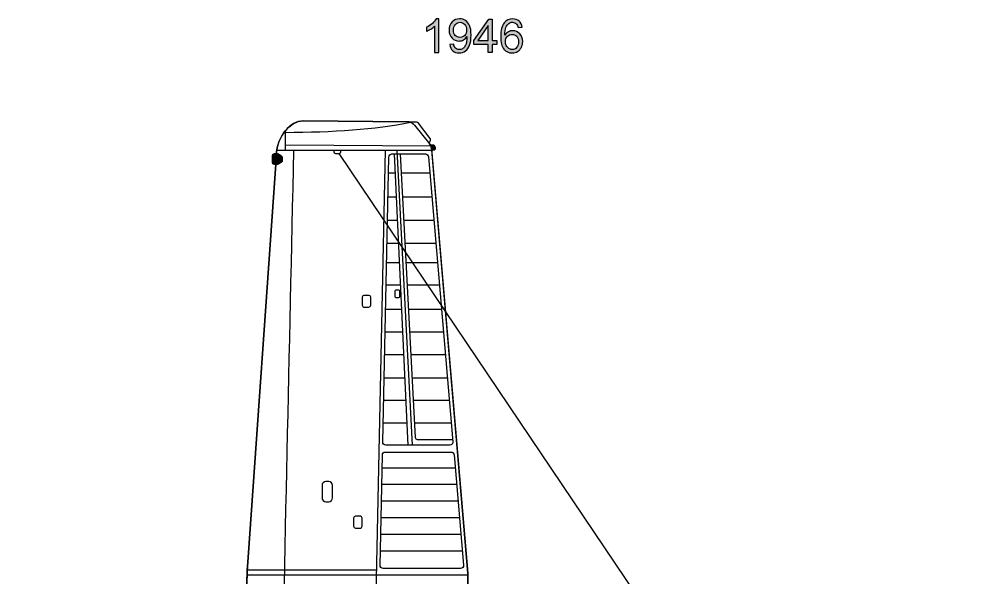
# Model space of a CAD drawing. Extents: x 65 to 351, y 40 to 244.
# Drawn here: x 104.8 to 183.5, y 150.7 to 197.2 of the extents above; entities that cross this region are included whole.
import ezdxf

# ---------------------------------------------------------------- set-up
doc = ezdxf.new("R2010")
doc.units = 0
doc.header["$MEASUREMENT"] = 0
doc.layers.add('4-VIEW', color=7, linetype='CONTINUOUS')
doc.layers.add('SOLIDS', color=7, linetype='CONTINUOUS')

# ---------------------------------------------------------------- blocks, each defined once
blk = doc.blocks.new('BLOCK_4')
at = {"layer": '4-VIEW'}
h = blk.add_hatch(color=7, dxfattribs=at)
h.dxf.hatch_style = 2
edge = h.paths.add_edge_path()
edge.add_spline(control_points=[(139.822, 194.394), (139.822, 194.394), (139.481, 194.394), (139.481, 194.394), (139.481, 194.394), (139.481, 196.568), (139.481, 196.568), (139.399, 196.489), (139.291, 196.411), (139.158, 196.333), (139.025, 196.254), (138.905, 196.196), (138.799, 196.157), (138.799, 196.157), (138.799, 196.486), (138.799, 196.486), (138.989, 196.576), (139.156, 196.684), (139.299, 196.812), (139.442, 196.94), (139.543, 197.063), (139.602, 197.183), (139.602, 197.183), (139.822, 197.183), (139.822, 197.183), (139.822, 197.183), (139.822, 194.394), (139.822, 194.394)], knot_values=[0, 0, 0, 0, 1, 1, 1, 2, 2, 2, 3, 3, 3, 4, 4, 4, 5, 5, 5, 6, 6, 6, 7, 7, 7, 8, 8, 8, 9, 9, 9, 9], degree=3, periodic=1)
h = blk.add_hatch(color=7, dxfattribs=at)
h.dxf.hatch_style = 2
edge = h.paths.add_edge_path()
edge.add_spline(control_points=[(140.747, 195.037), (140.747, 195.037), (141.074, 195.067), (141.074, 195.067), (141.102, 194.913), (141.155, 194.801), (141.234, 194.732), (141.312, 194.662), (141.412, 194.627), (141.535, 194.627), (141.64, 194.627), (141.732, 194.651), (141.81, 194.699), (141.89, 194.747), (141.954, 194.812), (142.005, 194.892), (142.055, 194.972), (142.098, 195.08), (142.132, 195.217), (142.166, 195.353), (142.183, 195.492), (142.183, 195.634), (142.183, 195.649), (142.182, 195.671), (142.181, 195.702), (142.113, 195.593), (142.02, 195.505), (141.901, 195.438), (141.783, 195.37), (141.655, 195.336), (141.518, 195.336), (141.288, 195.336), (141.093, 195.419), (140.934, 195.586), (140.775, 195.753), (140.695, 195.973), (140.695, 196.246), (140.695, 196.527), (140.778, 196.754), (140.945, 196.926), (141.111, 197.098), (141.319, 197.183), (141.569, 197.183), (141.75, 197.183), (141.915, 197.135), (142.064, 197.038), (142.214, 196.94), (142.328, 196.802), (142.405, 196.622), (142.483, 196.442), (142.522, 196.181), (142.522, 195.84), (142.522, 195.485), (142.483, 195.203), (142.406, 194.992), (142.329, 194.782), (142.215, 194.622), (142.063, 194.512), (141.91, 194.402), (141.732, 194.347), (141.527, 194.347), (141.31, 194.347), (141.132, 194.407), (140.995, 194.528), (140.857, 194.649), (140.774, 194.818), (140.747, 195.037)], knot_values=[0, 0, 0, 0, 1, 1, 1, 2, 2, 2, 3, 3, 3, 4, 4, 4, 5, 5, 5, 6, 6, 6, 7, 7, 7, 8, 8, 8, 9, 9, 9, 10, 10, 10, 11, 11, 11, 12, 12, 12, 13, 13, 13, 14, 14, 14, 15, 15, 15, 16, 16, 16, 17, 17, 17, 18, 18, 18, 19, 19, 19, 20, 20, 20, 21, 21, 21, 22, 22, 22, 22], degree=3, periodic=1)
edge = h.paths.add_edge_path()
edge.add_spline(control_points=[(142.143, 196.263), (142.143, 196.458), (142.091, 196.614), (141.987, 196.729), (141.882, 196.844), (141.757, 196.901), (141.611, 196.901), (141.459, 196.901), (141.327, 196.839), (141.215, 196.715), (141.102, 196.592), (141.046, 196.431), (141.046, 196.234), (141.046, 196.057), (141.099, 195.914), (141.206, 195.803), (141.313, 195.693), (141.445, 195.637), (141.601, 195.637), (141.759, 195.637), (141.889, 195.693), (141.991, 195.803), (142.092, 195.914), (142.143, 196.067), (142.143, 196.263)], knot_values=[0, 0, 0, 0, 1, 1, 1, 2, 2, 2, 3, 3, 3, 4, 4, 4, 5, 5, 5, 6, 6, 6, 7, 7, 7, 8, 8, 8, 8], degree=3, periodic=1)
h = blk.add_hatch(color=7, dxfattribs=at)
h.dxf.hatch_style = 2
h.paths.add_polyline_path([(143.947, 194.394), (143.947, 195.059), (142.742, 195.059), (142.742, 195.372), (144.009, 197.172), (144.288, 197.172), (144.288, 195.372), (144.663, 195.372), (144.663, 195.059), (144.288, 195.059), (144.288, 194.394)])
h.paths.add_polyline_path([(143.947, 195.372), (143.947, 196.625), (143.077, 195.372)])
h = blk.add_hatch(color=7, dxfattribs=at)
h.dxf.hatch_style = 2
edge = h.paths.add_edge_path()
edge.add_spline(control_points=[(146.782, 196.492), (146.782, 196.492), (146.442, 196.465), (146.442, 196.465), (146.412, 196.599), (146.369, 196.697), (146.314, 196.757), (146.221, 196.854), (146.108, 196.903), (145.972, 196.903), (145.864, 196.903), (145.769, 196.873), (145.686, 196.812), (145.579, 196.734), (145.494, 196.62), (145.432, 196.469), (145.371, 196.319), (145.338, 196.105), (145.336, 195.827), (145.418, 195.952), (145.518, 196.045), (145.637, 196.105), (145.756, 196.166), (145.88, 196.196), (146.01, 196.196), (146.238, 196.196), (146.431, 196.113), (146.591, 195.945), (146.751, 195.778), (146.831, 195.562), (146.831, 195.296), (146.831, 195.122), (146.793, 194.96), (146.718, 194.81), (146.643, 194.661), (146.54, 194.546), (146.408, 194.466), (146.277, 194.387), (146.128, 194.347), (145.961, 194.347), (145.677, 194.347), (145.445, 194.452), (145.266, 194.661), (145.086, 194.87), (144.997, 195.214), (144.997, 195.694), (144.997, 196.231), (145.096, 196.621), (145.294, 196.865), (145.467, 197.077), (145.7, 197.183), (145.993, 197.183), (146.212, 197.183), (146.391, 197.122), (146.531, 197), (146.67, 196.877), (146.754, 196.708), (146.782, 196.492)], knot_values=[0, 0, 0, 0, 1, 1, 1, 2, 2, 2, 3, 3, 3, 4, 4, 4, 5, 5, 5, 6, 6, 6, 7, 7, 7, 8, 8, 8, 9, 9, 9, 10, 10, 10, 11, 11, 11, 12, 12, 12, 13, 13, 13, 14, 14, 14, 15, 15, 15, 16, 16, 16, 17, 17, 17, 18, 18, 18, 19, 19, 19, 19], degree=3, periodic=1)
edge = h.paths.add_edge_path()
edge.add_spline(control_points=[(145.389, 195.294), (145.389, 195.177), (145.414, 195.064), (145.464, 194.957), (145.514, 194.85), (145.583, 194.768), (145.673, 194.712), (145.763, 194.655), (145.857, 194.627), (145.955, 194.627), (146.099, 194.627), (146.223, 194.685), (146.327, 194.802), (146.43, 194.918), (146.482, 195.076), (146.482, 195.275), (146.482, 195.467), (146.431, 195.619), (146.329, 195.729), (146.226, 195.84), (146.098, 195.895), (145.942, 195.895), (145.788, 195.895), (145.657, 195.84), (145.55, 195.729), (145.443, 195.619), (145.389, 195.474), (145.389, 195.294)], knot_values=[0, 0, 0, 0, 1, 1, 1, 2, 2, 2, 3, 3, 3, 4, 4, 4, 5, 5, 5, 6, 6, 6, 7, 7, 7, 8, 8, 8, 9, 9, 9, 9], degree=3, periodic=1)
for points in [[(143.947, 194.394), (143.947, 195.059), (142.742, 195.059), (142.742, 195.372), (144.009, 197.172), (144.288, 197.172), (144.288, 195.372), (144.663, 195.372), (144.663, 195.059), (144.288, 195.059), (144.288, 194.394), (143.947, 194.394)], [(143.947, 195.372), (143.947, 196.625), (143.077, 195.372), (143.947, 195.372)]]:
    blk.add_lwpolyline(points, dxfattribs=at)
for points, knots in [([(139.822, 194.394), (139.822, 194.394), (139.481, 194.394), (139.481, 194.394), (139.481, 194.394), (139.481, 196.568), (139.481, 196.568), (139.399, 196.489), (139.291, 196.411), (139.158, 196.333), (139.025, 196.254), (138.905, 196.196), (138.799, 196.157), (138.799, 196.157), (138.799, 196.486), (138.799, 196.486), (138.989, 196.576), (139.156, 196.684), (139.299, 196.812), (139.442, 196.94), (139.543, 197.063), (139.602, 197.183), (139.602, 197.183), (139.822, 197.183), (139.822, 197.183), (139.822, 197.183), (139.822, 194.394), (139.822, 194.394)], [0, 0, 0, 0, 1, 1, 1, 2, 2, 2, 3, 3, 3, 4, 4, 4, 5, 5, 5, 6, 6, 6, 7, 7, 7, 8, 8, 8, 9, 9, 9, 9]), ([(140.747, 195.037), (140.747, 195.037), (141.074, 195.067), (141.074, 195.067), (141.102, 194.913), (141.155, 194.801), (141.234, 194.732), (141.312, 194.662), (141.412, 194.627), (141.535, 194.627), (141.64, 194.627), (141.732, 194.651), (141.81, 194.699), (141.89, 194.747), (141.954, 194.812), (142.005, 194.892), (142.055, 194.972), (142.098, 195.08), (142.132, 195.217), (142.166, 195.353), (142.183, 195.492), (142.183, 195.634), (142.183, 195.649), (142.182, 195.671), (142.181, 195.702), (142.113, 195.593), (142.02, 195.505), (141.901, 195.438), (141.783, 195.37), (141.655, 195.336), (141.518, 195.336), (141.288, 195.336), (141.093, 195.419), (140.934, 195.586), (140.775, 195.753), (140.695, 195.973), (140.695, 196.246), (140.695, 196.527), (140.778, 196.754), (140.945, 196.926), (141.111, 197.098), (141.319, 197.183), (141.569, 197.183), (141.75, 197.183), (141.915, 197.135), (142.064, 197.038), (142.214, 196.94), (142.328, 196.802), (142.405, 196.622), (142.483, 196.442), (142.522, 196.181), (142.522, 195.84), (142.522, 195.485), (142.483, 195.203), (142.406, 194.992), (142.329, 194.782), (142.215, 194.622), (142.063, 194.512), (141.91, 194.402), (141.732, 194.347), (141.527, 194.347), (141.31, 194.347), (141.132, 194.407), (140.995, 194.528), (140.857, 194.649), (140.774, 194.818), (140.747, 195.037)], [0, 0, 0, 0, 1, 1, 1, 2, 2, 2, 3, 3, 3, 4, 4, 4, 5, 5, 5, 6, 6, 6, 7, 7, 7, 8, 8, 8, 9, 9, 9, 10, 10, 10, 11, 11, 11, 12, 12, 12, 13, 13, 13, 14, 14, 14, 15, 15, 15, 16, 16, 16, 17, 17, 17, 18, 18, 18, 19, 19, 19, 20, 20, 20, 21, 21, 21, 22, 22, 22, 22]), ([(142.143, 196.263), (142.143, 196.458), (142.091, 196.614), (141.987, 196.729), (141.882, 196.844), (141.757, 196.901), (141.611, 196.901), (141.459, 196.901), (141.327, 196.839), (141.215, 196.715), (141.102, 196.592), (141.046, 196.431), (141.046, 196.234), (141.046, 196.057), (141.099, 195.914), (141.206, 195.803), (141.313, 195.693), (141.445, 195.637), (141.601, 195.637), (141.759, 195.637), (141.889, 195.693), (141.991, 195.803), (142.092, 195.914), (142.143, 196.067), (142.143, 196.263)], [0, 0, 0, 0, 1, 1, 1, 2, 2, 2, 3, 3, 3, 4, 4, 4, 5, 5, 5, 6, 6, 6, 7, 7, 7, 8, 8, 8, 8]), ([(146.782, 196.492), (146.782, 196.492), (146.442, 196.465), (146.442, 196.465), (146.412, 196.599), (146.369, 196.697), (146.314, 196.757), (146.221, 196.854), (146.108, 196.903), (145.972, 196.903), (145.864, 196.903), (145.769, 196.873), (145.686, 196.812), (145.579, 196.734), (145.494, 196.62), (145.432, 196.469), (145.371, 196.319), (145.338, 196.105), (145.336, 195.827), (145.418, 195.952), (145.518, 196.045), (145.637, 196.105), (145.756, 196.166), (145.88, 196.196), (146.01, 196.196), (146.238, 196.196), (146.431, 196.113), (146.591, 195.945), (146.751, 195.778), (146.831, 195.562), (146.831, 195.296), (146.831, 195.122), (146.793, 194.96), (146.718, 194.81), (146.643, 194.661), (146.54, 194.546), (146.408, 194.466), (146.277, 194.387), (146.128, 194.347), (145.961, 194.347), (145.677, 194.347), (145.445, 194.452), (145.266, 194.661), (145.086, 194.87), (144.997, 195.214), (144.997, 195.694), (144.997, 196.231), (145.096, 196.621), (145.294, 196.865), (145.467, 197.077), (145.7, 197.183), (145.993, 197.183), (146.212, 197.183), (146.391, 197.122), (146.531, 197), (146.67, 196.877), (146.754, 196.708), (146.782, 196.492)], [0, 0, 0, 0, 1, 1, 1, 2, 2, 2, 3, 3, 3, 4, 4, 4, 5, 5, 5, 6, 6, 6, 7, 7, 7, 8, 8, 8, 9, 9, 9, 10, 10, 10, 11, 11, 11, 12, 12, 12, 13, 13, 13, 14, 14, 14, 15, 15, 15, 16, 16, 16, 17, 17, 17, 18, 18, 18, 19, 19, 19, 19]), ([(145.389, 195.294), (145.389, 195.177), (145.414, 195.064), (145.464, 194.957), (145.514, 194.85), (145.583, 194.768), (145.673, 194.712), (145.763, 194.655), (145.857, 194.627), (145.955, 194.627), (146.099, 194.627), (146.223, 194.685), (146.327, 194.802), (146.43, 194.918), (146.482, 195.076), (146.482, 195.275), (146.482, 195.467), (146.431, 195.619), (146.329, 195.729), (146.226, 195.84), (146.098, 195.895), (145.942, 195.895), (145.788, 195.895), (145.657, 195.84), (145.55, 195.729), (145.443, 195.619), (145.389, 195.474), (145.389, 195.294)], [0, 0, 0, 0, 1, 1, 1, 2, 2, 2, 3, 3, 3, 4, 4, 4, 5, 5, 5, 6, 6, 6, 7, 7, 7, 8, 8, 8, 9, 9, 9, 9])]:
    blk.add_open_spline(points, degree=3, knots=knots, dxfattribs=at)

msp = doc.modelspace()

# ---------------------------------------------------------------- hatches: boundary and pattern name
at = {"layer": 'SOLIDS'}
h = msp.add_hatch(color=7, dxfattribs=at)
edge = h.paths.add_edge_path()
edge.add_spline(control_points=[(139.162, 186.609), (139.201, 186.53), (139.224, 186.444), (139.232, 186.349), (139.232, 186.349), (139.238, 186.278), (139.238, 186.278), (139.238, 186.278), (139.446, 186.278), (139.446, 186.278), (139.615, 186.278), (139.502, 186.653), (139.384, 186.653), (139.384, 186.653), (139.138, 186.653), (139.138, 186.653), (139.147, 186.639), (139.154, 186.624), (139.162, 186.609)], knot_values=[0, 0, 0, 0, 1, 1, 1, 2, 2, 2, 3, 3, 3, 4, 4, 4, 5, 5, 5, 6, 6, 6, 6], degree=3, periodic=1)
h = msp.add_hatch(color=7, dxfattribs=at)
edge = h.paths.add_edge_path()
edge.add_spline(control_points=[(125.955, 185.784), (125.955, 185.784), (125.955, 185.207), (125.955, 185.207), (125.955, 185.131), (126.017, 185.068), (126.094, 185.068), (126.094, 185.068), (126.226, 185.068), (126.226, 185.068), (126.226, 185.068), (126.388, 185.068), (126.388, 185.068), (126.415, 185.068), (126.437, 185.075), (126.46, 185.089), (126.46, 185.089), (126.712, 185.243), (126.712, 185.243), (126.754, 185.269), (126.778, 185.312), (126.778, 185.361), (126.778, 185.361), (126.778, 185.616), (126.778, 185.616), (126.778, 185.665), (126.755, 185.706), (126.714, 185.732), (126.714, 185.732), (126.451, 185.9), (126.451, 185.9), (126.427, 185.915), (126.404, 185.921), (126.376, 185.921), (126.376, 185.921), (126.286, 185.921), (126.286, 185.921), (126.286, 185.921), (126.094, 185.921), (126.094, 185.921), (126.017, 185.921), (125.955, 185.86), (125.955, 185.784)], knot_values=[0, 0, 0, 0, 1, 1, 1, 2, 2, 2, 3, 3, 3, 4, 4, 4, 5, 5, 5, 6, 6, 6, 7, 7, 7, 8, 8, 8, 9, 9, 9, 10, 10, 10, 11, 11, 11, 12, 12, 12, 13, 13, 13, 14, 14, 14, 14], degree=3, periodic=1)

# ---------------------------------------------------------------- linework, layer by layer
at = {"layer": '4-VIEW', "color": 7}
for points in [[(127.036, 186.231), (127.036, 187.862)], [(127.036, 186.671), (139.162, 186.61)], [(126.31, 186.231), (139.247, 186.231)], [(172.278, 125.502), (131.533, 185.969)], [(135.366, 186.231), (134.066, 125.309), (135.366, 64.386)], [(137.287, 161.657), (136.149, 185.924)], [(137.635, 161.657), (136.355, 186.231)], [(135.633, 184.359), (136.223, 184.359)], [(136.7, 184.359), (139.093, 184.359)], [(135.591, 182.347), (136.317, 182.347)], [(136.806, 182.347), (139.267, 182.347)], [(135.549, 180.398), (136.409, 180.398)], [(136.909, 180.398), (139.44, 180.398)], [(135.508, 178.489), (136.498, 178.489)], [(137.01, 178.489), (139.602, 178.489)], [(135.474, 176.864), (136.574, 176.864)], [(137.097, 176.864), (139.739, 176.864)], [(135.434, 175.014), (136.661, 175.014)], [(137.194, 175.014), (139.892, 175.014)], [(135.391, 172.983), (136.756, 172.983)], [(137.302, 172.983), (140.073, 172.983)], [(135.35, 171.094), (136.845, 171.094)], [(137.402, 171.094), (140.222, 171.094)], [(135.31, 169.206), (136.933, 169.206)], [(137.502, 169.206), (140.382, 169.206)], [(135.269, 167.276), (137.024, 167.276)], [(137.604, 167.276), (140.558, 167.276)], [(135.229, 165.407), (137.112, 165.407)], [(137.702, 165.407), (140.716, 165.407)], [(135.189, 163.519), (137.2, 163.519)], [(137.803, 163.519), (140.878, 163.519)], [(135.104, 159.774), (141.215, 159.774)], [(135.075, 158.388), (141.333, 158.388)], [(135.045, 157.003), (141.451, 157.003)], [(135.015, 155.618), (141.569, 155.618)], [(134.986, 154.233), (141.687, 154.233)], [(134.956, 152.848), (141.805, 152.848)], [(123.854, 151.247), (134.62, 151.247)], [(123.838, 150.849), (142.259, 150.841)]]:
    msp.add_lwpolyline(points, dxfattribs=at)
for points, knots in [([(126.286, 185.922), (126.286, 185.922), (126.3, 186.119), (126.3, 186.119), (126.377, 187.216), (127.345, 188.693), (128.524, 188.683), (128.524, 188.683), (137.238, 188.606), (137.238, 188.606), (137.467, 188.604), (137.664, 188.509), (137.807, 188.33), (137.807, 188.33), (139.073, 186.747), (139.073, 186.747), (139.169, 186.628), (139.219, 186.501), (139.232, 186.349), (139.232, 186.349), (142.255, 150.969), (142.255, 150.969), (142.258, 150.923), (142.26, 150.886), (142.259, 150.841), (142.259, 150.841), (141.773, 125.309), (141.773, 125.309), (141.773, 125.309), (142.259, 99.777), (142.259, 99.777), (142.26, 99.733), (142.258, 99.694), (142.255, 99.649), (142.255, 99.649), (139.232, 64.268), (139.232, 64.268), (139.219, 64.117), (139.169, 63.99), (139.073, 63.871), (139.073, 63.871), (137.807, 62.288), (137.807, 62.288), (137.664, 62.109), (137.467, 62.013), (137.238, 62.011), (137.238, 62.011), (128.524, 61.935), (128.524, 61.935), (127.345, 61.925), (126.377, 63.402), (126.3, 64.499), (126.3, 64.499), (126.286, 64.695), (126.286, 64.695)], [0, 0, 0, 0, 1, 1, 1, 2, 2, 2, 3, 3, 3, 4, 4, 4, 5, 5, 5, 6, 6, 6, 7, 7, 7, 8, 8, 8, 9, 9, 9, 10, 10, 10, 11, 11, 11, 12, 12, 12, 13, 13, 13, 14, 14, 14, 15, 15, 15, 16, 16, 16, 17, 17, 17, 18, 18, 18, 18]), ([(139.017, 186.817), (139.017, 186.817), (139.125, 187.004), (139.125, 187.004), (139.167, 187.076), (139.161, 187.161), (139.11, 187.226), (139.11, 187.226), (138.135, 188.485), (138.135, 188.485), (138.096, 188.536), (138.042, 188.563), (137.978, 188.563), (137.978, 188.563), (137.486, 188.563), (137.486, 188.563)], [0, 0, 0, 0, 1, 1, 1, 2, 2, 2, 3, 3, 3, 4, 4, 4, 5, 5, 5, 5]), ([(139.238, 186.278), (139.238, 186.278), (139.445, 186.278), (139.445, 186.278), (139.615, 186.278), (139.502, 186.654), (139.384, 186.654), (139.384, 186.654), (139.142, 186.654), (139.142, 186.654)], [0, 0, 0, 0, 1, 1, 1, 2, 2, 2, 3, 3, 3, 3]), ([(125.955, 185.207), (125.955, 185.207), (125.955, 185.784), (125.955, 185.784), (125.955, 185.86), (126.017, 185.922), (126.093, 185.922), (126.093, 185.922), (126.376, 185.922), (126.376, 185.922), (126.404, 185.922), (126.427, 185.915), (126.451, 185.901), (126.451, 185.901), (126.714, 185.733), (126.714, 185.733), (126.755, 185.706), (126.778, 185.665), (126.778, 185.616), (126.778, 185.616), (126.778, 185.361), (126.778, 185.361), (126.778, 185.312), (126.754, 185.269), (126.712, 185.244), (126.712, 185.244), (126.46, 185.089), (126.46, 185.089), (126.437, 185.076), (126.414, 185.069), (126.388, 185.069), (126.388, 185.069), (126.093, 185.069), (126.093, 185.069), (126.017, 185.069), (125.955, 185.131), (125.955, 185.207), (125.955, 185.207), (125.955, 185.207), (125.955, 185.207)], [0, 0, 0, 0, 1, 1, 1, 2, 2, 2, 3, 3, 3, 4, 4, 4, 5, 5, 5, 6, 6, 6, 7, 7, 7, 8, 8, 8, 9, 9, 9, 10, 10, 10, 11, 11, 11, 12, 12, 12, 13, 13, 13, 13]), ([(131.068, 186.231), (131.068, 186.231), (131.068, 186.108), (131.068, 186.108), (131.068, 186.031), (131.129, 185.969), (131.206, 185.969), (131.206, 185.969), (131.533, 185.969), (131.533, 185.969), (131.61, 185.969), (131.672, 186.031), (131.672, 186.108), (131.672, 186.108), (131.672, 186.231), (131.672, 186.231)], [0, 0, 0, 0, 1, 1, 1, 2, 2, 2, 3, 3, 3, 4, 4, 4, 5, 5, 5, 5]), ([(135.416, 161.657), (135.416, 161.657), (140.749, 161.657), (140.749, 161.657), (140.903, 161.657), (141.022, 161.787), (141.009, 161.94), (141.009, 161.94), (138.981, 185.685), (138.981, 185.685), (138.969, 185.82), (138.857, 185.924), (138.721, 185.924), (138.721, 185.924), (135.923, 185.924), (135.923, 185.924), (135.781, 185.924), (135.665, 185.81), (135.661, 185.668), (135.661, 185.668), (135.155, 161.923), (135.155, 161.923), (135.152, 161.776), (135.269, 161.657), (135.416, 161.657), (135.416, 161.657), (135.416, 161.657), (135.416, 161.657)], [0, 0, 0, 0, 1, 1, 1, 2, 2, 2, 3, 3, 3, 4, 4, 4, 5, 5, 5, 6, 6, 6, 7, 7, 7, 8, 8, 8, 9, 9, 9, 9]), ([(136.617, 185.924), (136.617, 185.924), (137.868, 162.287), (137.868, 162.287), (137.872, 162.197), (137.947, 162.127), (138.037, 162.127), (138.037, 162.127), (140.991, 162.127), (140.991, 162.127)], [0, 0, 0, 0, 1, 1, 1, 2, 2, 2, 3, 3, 3, 3]), ([(123.675, 136.409), (123.675, 136.409), (123.832, 150.538), (123.832, 150.538), (123.836, 150.881), (123.847, 151.172), (123.871, 151.514), (123.871, 151.514), (126.226, 185.069), (126.226, 185.069)], [0, 0, 0, 0, 1, 1, 1, 2, 2, 2, 3, 3, 3, 3]), ([(133.441, 173.31), (133.441, 173.31), (133.441, 173.99), (133.441, 173.99), (133.441, 174.071), (133.507, 174.138), (133.588, 174.138), (133.588, 174.138), (134.005, 174.138), (134.005, 174.138), (134.086, 174.138), (134.152, 174.071), (134.152, 173.99), (134.152, 173.99), (134.152, 173.31), (134.152, 173.31), (134.152, 173.229), (134.086, 173.162), (134.005, 173.162), (134.005, 173.162), (133.588, 173.162), (133.588, 173.162), (133.507, 173.162), (133.441, 173.229), (133.441, 173.31), (133.441, 173.31), (133.441, 173.31), (133.441, 173.31)], [0, 0, 0, 0, 1, 1, 1, 2, 2, 2, 3, 3, 3, 4, 4, 4, 5, 5, 5, 6, 6, 6, 7, 7, 7, 8, 8, 8, 9, 9, 9, 9]), ([(136.162, 174.042), (136.162, 174.042), (136.162, 174.484), (136.162, 174.484), (136.162, 174.529), (136.199, 174.565), (136.244, 174.565), (136.244, 174.565), (136.492, 174.565), (136.492, 174.565), (136.537, 174.565), (136.574, 174.529), (136.574, 174.484), (136.574, 174.484), (136.574, 174.042), (136.574, 174.042), (136.574, 173.997), (136.537, 173.961), (136.492, 173.961), (136.492, 173.961), (136.244, 173.961), (136.244, 173.961), (136.199, 173.961), (136.162, 173.997), (136.162, 174.042), (136.162, 174.042), (136.162, 174.042), (136.162, 174.042)], [0, 0, 0, 0, 1, 1, 1, 2, 2, 2, 3, 3, 3, 4, 4, 4, 5, 5, 5, 6, 6, 6, 7, 7, 7, 8, 8, 8, 9, 9, 9, 9]), ([(140.864, 161.078), (140.864, 161.078), (135.387, 161.074), (135.387, 161.074), (135.245, 161.074), (135.129, 160.96), (135.126, 160.818), (135.126, 160.818), (134.93, 151.633), (134.93, 151.633), (134.929, 151.56), (134.954, 151.496), (135.005, 151.444), (135.056, 151.392), (135.119, 151.366), (135.192, 151.366), (135.192, 151.366), (141.646, 151.363), (141.646, 151.363), (141.722, 151.363), (141.788, 151.391), (141.839, 151.447), (141.89, 151.503), (141.913, 151.571), (141.907, 151.646), (141.907, 151.646), (141.124, 160.839), (141.124, 160.839), (141.112, 160.975), (141, 161.078), (140.864, 161.078), (140.864, 161.078), (140.864, 161.078), (140.864, 161.078)], [0, 0, 0, 0, 1, 1, 1, 2, 2, 2, 3, 3, 3, 4, 4, 4, 5, 5, 5, 6, 6, 6, 7, 7, 7, 8, 8, 8, 9, 9, 9, 10, 10, 10, 11, 11, 11, 11]), ([(130.09, 157.263), (130.09, 157.263), (130.09, 158.289), (130.09, 158.289), (130.09, 158.468), (130.236, 158.615), (130.415, 158.615), (130.415, 158.615), (130.648, 158.615), (130.648, 158.615), (130.827, 158.615), (130.973, 158.468), (130.973, 158.289), (130.973, 158.289), (130.973, 157.263), (130.973, 157.263), (130.973, 157.085), (130.827, 156.938), (130.648, 156.938), (130.648, 156.938), (130.415, 156.938), (130.415, 156.938), (130.236, 156.938), (130.09, 157.085), (130.09, 157.263), (130.09, 157.263), (130.09, 157.263), (130.09, 157.263)], [0, 0, 0, 0, 1, 1, 1, 2, 2, 2, 3, 3, 3, 4, 4, 4, 5, 5, 5, 6, 6, 6, 7, 7, 7, 8, 8, 8, 9, 9, 9, 9]), ([(132.73, 154.892), (132.73, 154.892), (132.73, 155.573), (132.73, 155.573), (132.73, 155.653), (132.797, 155.72), (132.877, 155.72), (132.877, 155.72), (133.294, 155.72), (133.294, 155.72), (133.375, 155.72), (133.441, 155.653), (133.441, 155.573), (133.441, 155.573), (133.441, 154.892), (133.441, 154.892), (133.441, 154.811), (133.375, 154.744), (133.294, 154.744), (133.294, 154.744), (132.877, 154.744), (132.877, 154.744), (132.797, 154.744), (132.73, 154.811), (132.73, 154.892), (132.73, 154.892), (132.73, 154.892), (132.73, 154.892)], [0, 0, 0, 0, 1, 1, 1, 2, 2, 2, 3, 3, 3, 4, 4, 4, 5, 5, 5, 6, 6, 6, 7, 7, 7, 8, 8, 8, 9, 9, 9, 9])]:
    msp.add_open_spline(points, degree=3, knots=knots, dxfattribs=at)
for points in [[(127.036, 187.725), (130.984, 187.732), (134.507, 187.988), (137.486, 188.563)], [(126.703, 135.917), (126.96, 152.707), (127.385, 169.454), (127.744, 186.231)]]:
    msp.add_open_spline(points, degree=3, dxfattribs=at)
at = {"layer": 'SOLIDS'}
for points, knots in [([(116.349, 134.448), (116.31, 136.691), (116.429, 138.828), (116.665, 140.741), (116.671, 140.796), (116.678, 140.851), (116.685, 140.906), (116.703, 141.044), (116.797, 141.031), (116.806, 140.888), (116.95, 138.505), (117.005, 136.701), (116.939, 134.491), (116.975, 134.457), (116.998, 134.409), (116.998, 134.355), (116.998, 134.355), (116.998, 134.026), (116.998, 134.026), (116.998, 134.026), (117.333, 134.026), (117.333, 134.026), (117.333, 134.026), (117.333, 135.247), (117.333, 135.247), (117.333, 135.247), (117.333, 135.809), (117.333, 135.809), (117.333, 136.214), (117.664, 136.546), (118.07, 136.546), (118.07, 136.546), (119.219, 136.546), (119.219, 136.546), (119.315, 136.546), (119.4, 136.502), (119.456, 136.433), (119.456, 136.433), (120.179, 136.433), (120.179, 136.433), (120.261, 136.433), (120.331, 136.383), (120.362, 136.313), (120.649, 136.361), (120.989, 136.399), (121.368, 136.422), (121.99, 136.462), (122.715, 136.465), (123.476, 136.421), (123.542, 136.417), (123.609, 136.413), (123.675, 136.408), (123.675, 136.408), (123.708, 139.343), (123.708, 139.343), (123.708, 139.343), (123.727, 141.029), (123.727, 141.029), (123.727, 141.029), (123.76, 144.004), (123.76, 144.004), (123.76, 144.004), (123.763, 144.301), (123.763, 144.301), (123.763, 144.301), (123.774, 145.348), (123.774, 145.348), (123.774, 145.348), (123.777, 145.644), (123.777, 145.644), (123.777, 145.644), (123.832, 150.46), (123.832, 150.46), (123.832, 150.46), (123.832, 150.537), (123.832, 150.537), (123.833, 150.645), (123.835, 150.748), (123.838, 150.848), (123.842, 150.982), (123.847, 151.113), (123.855, 151.247), (123.859, 151.334), (123.865, 151.422), (123.871, 151.514), (123.871, 151.514), (126.226, 185.068), (126.226, 185.068), (126.226, 185.068), (126.094, 185.068), (126.094, 185.068), (126.017, 185.068), (125.955, 185.131), (125.955, 185.207), (125.955, 185.207), (125.955, 185.784), (125.955, 185.784), (125.955, 185.86), (126.017, 185.921), (126.094, 185.921), (126.094, 185.921), (126.286, 185.921), (126.286, 185.921), (126.286, 185.921), (126.3, 186.118), (126.3, 186.118), (126.302, 186.155), (126.306, 186.193), (126.311, 186.231), (126.376, 186.77), (126.644, 187.384), (127.036, 187.862), (127.431, 188.343), (127.953, 188.687), (128.524, 188.682), (128.524, 188.682), (137.238, 188.606), (137.238, 188.606), (137.326, 188.605), (137.409, 188.591), (137.486, 188.563), (137.486, 188.563), (137.978, 188.562), (137.978, 188.562), (138.042, 188.562), (138.096, 188.535), (138.136, 188.485), (138.136, 188.485), (139.11, 187.226), (139.11, 187.226), (139.161, 187.161), (139.167, 187.075), (139.125, 187.004), (139.125, 187.004), (139.017, 186.817), (139.017, 186.817), (139.017, 186.817), (139.073, 186.747), (139.073, 186.747), (139.109, 186.702), (139.138, 186.657), (139.162, 186.609), (139.201, 186.53), (139.224, 186.444), (139.232, 186.349), (139.232, 186.349), (139.238, 186.278), (139.238, 186.278), (139.238, 186.278), (139.242, 186.231), (139.242, 186.231), (139.242, 186.231), (142.255, 150.968), (142.255, 150.968), (142.258, 150.923), (142.26, 150.886), (142.259, 150.84), (142.259, 150.84), (141.887, 131.307), (141.887, 131.307), (142.268, 131.289), (142.65, 131.269), (143.031, 131.247), (146.427, 131.057), (149.832, 130.74), (153.237, 130.273), (158.313, 129.577), (163.389, 128.545), (168.439, 127.101), (168.439, 127.101), (168.899, 129.285), (168.899, 129.285), (168.899, 129.285), (170.441, 136.618), (170.441, 136.618), (170.598, 137.364), (170.914, 138.013), (171.377, 138.55), (171.707, 138.931), (172.111, 139.256), (172.586, 139.518), (173.261, 139.89), (173.992, 140.062), (174.707, 140.06), (176.83, 140.051), (178.811, 138.499), (178.776, 136.088), (178.776, 136.088), (178.72, 132.262), (178.72, 132.262), (178.72, 132.262), (178.674, 129.073), (178.674, 129.073), (178.668, 128.702), (178.486, 128.385), (178.168, 128.193), (178.168, 128.193), (174.424, 125.941), (174.424, 125.941), (177.726, 125.807), (181.385, 125.445), (183.383, 125.421), (183.489, 125.419), (183.489, 125.198), (183.383, 125.196), (181.385, 125.172), (177.726, 124.811), (174.424, 124.677), (174.424, 124.677), (178.168, 122.424), (178.168, 122.424), (178.486, 122.232), (178.668, 121.915), (178.674, 121.545), (178.674, 121.545), (178.72, 118.355), (178.72, 118.355), (178.72, 118.355), (178.776, 114.53), (178.776, 114.53), (178.811, 112.118), (176.83, 110.567), (174.707, 110.558), (173.992, 110.555), (173.261, 110.726), (172.586, 111.099), (172.111, 111.361), (171.707, 111.686), (171.377, 112.067), (170.914, 112.604), (170.598, 113.253), (170.441, 113.999), (170.441, 113.999), (168.899, 121.332), (168.899, 121.332), (168.899, 121.332), (168.439, 123.516), (168.439, 123.516), (163.389, 122.072), (158.313, 121.041), (153.237, 120.344), (149.832, 119.877), (146.427, 119.56), (143.031, 119.369), (142.65, 119.348), (142.268, 119.328), (141.887, 119.31), (141.887, 119.31), (142.259, 99.777), (142.259, 99.777), (142.26, 99.732), (142.258, 99.694), (142.255, 99.648), (142.255, 99.648), (139.242, 64.386), (139.242, 64.386), (139.242, 64.386), (139.238, 64.339), (139.238, 64.339), (139.238, 64.339), (139.232, 64.268), (139.232, 64.268), (139.224, 64.173), (139.201, 64.088), (139.162, 64.008), (139.138, 63.961), (139.109, 63.915), (139.073, 63.871), (139.073, 63.871), (139.017, 63.8), (139.017, 63.8), (139.017, 63.8), (139.125, 63.613), (139.125, 63.613), (139.167, 63.541), (139.161, 63.456), (139.11, 63.391), (139.11, 63.391), (138.136, 62.132), (138.136, 62.132), (138.096, 62.082), (138.042, 62.055), (137.978, 62.055), (137.978, 62.055), (137.486, 62.054), (137.486, 62.054), (137.409, 62.027), (137.326, 62.012), (137.238, 62.011), (137.238, 62.011), (128.524, 61.935), (128.524, 61.935), (127.953, 61.93), (127.431, 62.274), (127.036, 62.755), (126.644, 63.233), (126.376, 63.847), (126.311, 64.386), (126.306, 64.424), (126.302, 64.462), (126.3, 64.499), (126.3, 64.499), (126.286, 64.695), (126.286, 64.695), (126.286, 64.695), (126.094, 64.695), (126.094, 64.695), (126.017, 64.695), (125.955, 64.757), (125.955, 64.834), (125.955, 64.834), (125.955, 65.41), (125.955, 65.41), (125.955, 65.486), (126.017, 65.549), (126.094, 65.549), (126.094, 65.549), (126.226, 65.549), (126.226, 65.549), (126.226, 65.549), (123.871, 99.103), (123.871, 99.103), (123.865, 99.195), (123.859, 99.284), (123.854, 99.371), (123.847, 99.505), (123.842, 99.635), (123.838, 99.769), (123.835, 99.87), (123.833, 99.973), (123.832, 100.08), (123.832, 100.08), (123.832, 100.158), (123.832, 100.158), (123.832, 100.158), (123.777, 104.972), (123.777, 104.972), (123.777, 104.972), (123.774, 105.269), (123.774, 105.269), (123.774, 105.269), (123.763, 106.315), (123.763, 106.315), (123.763, 106.315), (123.76, 106.613), (123.76, 106.613), (123.76, 106.613), (123.727, 109.588), (123.727, 109.588), (123.727, 109.588), (123.708, 111.275), (123.708, 111.275), (123.708, 111.275), (123.675, 114.209), (123.675, 114.209), (123.609, 114.205), (123.542, 114.2), (123.476, 114.196), (122.715, 114.152), (121.99, 114.156), (121.368, 114.195), (120.989, 114.219), (120.649, 114.257), (120.363, 114.305), (120.332, 114.234), (120.261, 114.184), (120.179, 114.184), (120.179, 114.184), (119.456, 114.184), (119.456, 114.184), (119.4, 114.116), (119.314, 114.072), (119.219, 114.072), (119.219, 114.072), (118.07, 114.072), (118.07, 114.072), (117.664, 114.072), (117.333, 114.403), (117.333, 114.809), (117.333, 114.809), (117.333, 115.37), (117.333, 115.37), (117.333, 115.37), (117.333, 116.591), (117.333, 116.591), (117.333, 116.591), (116.998, 116.591), (116.998, 116.591), (116.998, 116.591), (116.998, 116.263), (116.998, 116.263), (116.998, 116.208), (116.975, 116.16), (116.939, 116.127), (117.005, 113.915), (116.95, 112.113), (116.806, 109.729), (116.797, 109.587), (116.703, 109.573), (116.685, 109.711), (116.678, 109.766), (116.671, 109.821), (116.665, 109.876), (116.429, 111.789), (116.31, 113.926), (116.349, 116.169), (115.892, 116.288), (115.528, 116.478), (115.306, 116.742), (115.219, 116.846), (115.219, 116.994), (115.306, 117.098), (115.522, 117.355), (115.874, 117.542), (116.314, 117.662), (116.29, 118.147), (116.291, 118.641), (116.314, 119.143), (116.085, 119.157), (115.855, 119.175), (115.625, 119.197), (113.661, 119.379), (111.663, 119.83), (109.825, 120.44), (109.615, 120.277), (109.397, 120.217), (109.139, 120.309), (107.003, 121.059), (105.113, 122.019), (103.787, 123.012), (103.616, 123.141), (103.624, 123.428), (103.597, 123.632), (103.597, 123.632), (103.507, 123.813), (103.507, 123.813), (103.468, 123.825), (103.43, 123.837), (103.391, 123.849), (103.257, 123.891), (103.183, 124.008), (103.165, 124.148), (103.066, 124.922), (103.075, 125.696), (103.165, 126.47), (103.181, 126.609), (103.257, 126.726), (103.391, 126.767), (103.391, 126.767), (103.597, 126.985), (103.597, 126.985), (103.624, 127.189), (103.616, 127.476), (103.787, 127.605), (105.113, 128.597), (107.003, 129.558), (109.139, 130.309), (109.397, 130.4), (109.615, 130.341), (109.825, 130.177), (111.663, 130.787), (113.661, 131.238), (115.625, 131.42), (115.855, 131.442), (116.085, 131.46), (116.314, 131.473), (116.291, 131.976), (116.29, 132.47), (116.314, 132.956), (115.874, 133.076), (115.522, 133.262), (115.306, 133.52), (115.219, 133.623), (115.219, 133.771), (115.306, 133.875), (115.528, 134.139), (115.892, 134.329), (116.349, 134.448), (116.349, 134.448), (116.349, 134.448), (116.349, 134.448)], [0, 0, 0, 0, 1, 1, 1, 2, 2, 2, 3, 3, 3, 4, 4, 4, 5, 5, 5, 6, 6, 6, 7, 7, 7, 8, 8, 8, 9, 9, 9, 10, 10, 10, 11, 11, 11, 12, 12, 12, 13, 13, 13, 14, 14, 14, 15, 15, 15, 16, 16, 16, 17, 17, 17, 18, 18, 18, 19, 19, 19, 20, 20, 20, 21, 21, 21, 22, 22, 22, 23, 23, 23, 24, 24, 24, 25, 25, 25, 26, 26, 26, 27, 27, 27, 28, 28, 28, 29, 29, 29, 30, 30, 30, 31, 31, 31, 32, 32, 32, 33, 33, 33, 34, 34, 34, 35, 35, 35, 36, 36, 36, 37, 37, 37, 38, 38, 38, 39, 39, 39, 40, 40, 40, 41, 41, 41, 42, 42, 42, 43, 43, 43, 44, 44, 44, 45, 45, 45, 46, 46, 46, 47, 47, 47, 48, 48, 48, 49, 49, 49, 50, 50, 50, 51, 51, 51, 52, 52, 52, 53, 53, 53, 54, 54, 54, 55, 55, 55, 56, 56, 56, 57, 57, 57, 58, 58, 58, 59, 59, 59, 60, 60, 60, 61, 61, 61, 62, 62, 62, 63, 63, 63, 64, 64, 64, 65, 65, 65, 66, 66, 66, 67, 67, 67, 68, 68, 68, 69, 69, 69, 70, 70, 70, 71, 71, 71, 72, 72, 72, 73, 73, 73, 74, 74, 74, 75, 75, 75, 76, 76, 76, 77, 77, 77, 78, 78, 78, 79, 79, 79, 80, 80, 80, 81, 81, 81, 82, 82, 82, 83, 83, 83, 84, 84, 84, 85, 85, 85, 86, 86, 86, 87, 87, 87, 88, 88, 88, 89, 89, 89, 90, 90, 90, 91, 91, 91, 92, 92, 92, 93, 93, 93, 94, 94, 94, 95, 95, 95, 96, 96, 96, 97, 97, 97, 98, 98, 98, 99, 99, 99, 100, 100, 100, 101, 101, 101, 102, 102, 102, 103, 103, 103, 104, 104, 104, 105, 105, 105, 106, 106, 106, 107, 107, 107, 108, 108, 108, 109, 109, 109, 110, 110, 110, 111, 111, 111, 112, 112, 112, 113, 113, 113, 114, 114, 114, 115, 115, 115, 116, 116, 116, 117, 117, 117, 118, 118, 118, 119, 119, 119, 120, 120, 120, 121, 121, 121, 122, 122, 122, 123, 123, 123, 124, 124, 124, 125, 125, 125, 126, 126, 126, 127, 127, 127, 128, 128, 128, 129, 129, 129, 130, 130, 130, 131, 131, 131, 132, 132, 132, 133, 133, 133, 134, 134, 134, 135, 135, 135, 136, 136, 136, 137, 137, 137, 138, 138, 138, 139, 139, 139, 140, 140, 140, 141, 141, 141, 142, 142, 142, 143, 143, 143, 144, 144, 144, 145, 145, 145, 146, 146, 146, 147, 147, 147, 148, 148, 148, 149, 149, 149, 150, 150, 150, 151, 151, 151, 152, 152, 152, 153, 153, 153, 154, 154, 154, 155, 155, 155, 156, 156, 156, 157, 157, 157, 158, 158, 158, 159, 159, 159, 160, 160, 160, 160]), ([(139.162, 186.609), (139.201, 186.53), (139.224, 186.444), (139.232, 186.349), (139.232, 186.349), (139.238, 186.278), (139.238, 186.278), (139.238, 186.278), (139.446, 186.278), (139.446, 186.278), (139.615, 186.278), (139.502, 186.653), (139.384, 186.653), (139.384, 186.653), (139.138, 186.653), (139.138, 186.653), (139.147, 186.639), (139.154, 186.624), (139.162, 186.609)], [0, 0, 0, 0, 1, 1, 1, 2, 2, 2, 3, 3, 3, 4, 4, 4, 5, 5, 5, 6, 6, 6, 6]), ([(125.955, 185.784), (125.955, 185.784), (125.955, 185.207), (125.955, 185.207), (125.955, 185.131), (126.017, 185.068), (126.094, 185.068), (126.094, 185.068), (126.226, 185.068), (126.226, 185.068), (126.226, 185.068), (126.388, 185.068), (126.388, 185.068), (126.415, 185.068), (126.437, 185.075), (126.46, 185.089), (126.46, 185.089), (126.712, 185.243), (126.712, 185.243), (126.754, 185.269), (126.778, 185.312), (126.778, 185.361), (126.778, 185.361), (126.778, 185.616), (126.778, 185.616), (126.778, 185.665), (126.755, 185.706), (126.714, 185.732), (126.714, 185.732), (126.451, 185.9), (126.451, 185.9), (126.427, 185.915), (126.404, 185.921), (126.376, 185.921), (126.376, 185.921), (126.286, 185.921), (126.286, 185.921), (126.286, 185.921), (126.094, 185.921), (126.094, 185.921), (126.017, 185.921), (125.955, 185.86), (125.955, 185.784)], [0, 0, 0, 0, 1, 1, 1, 2, 2, 2, 3, 3, 3, 4, 4, 4, 5, 5, 5, 6, 6, 6, 7, 7, 7, 8, 8, 8, 9, 9, 9, 10, 10, 10, 11, 11, 11, 12, 12, 12, 13, 13, 13, 14, 14, 14, 14])]:
    msp.add_open_spline(points, degree=3, knots=knots, dxfattribs=at)

# ---------------------------------------------------------------- block references
at = {"layer": '4-VIEW'}
msp.add_blockref('BLOCK_4', (0, 0), dxfattribs=at)

doc.saveas('drawing.dxf')
